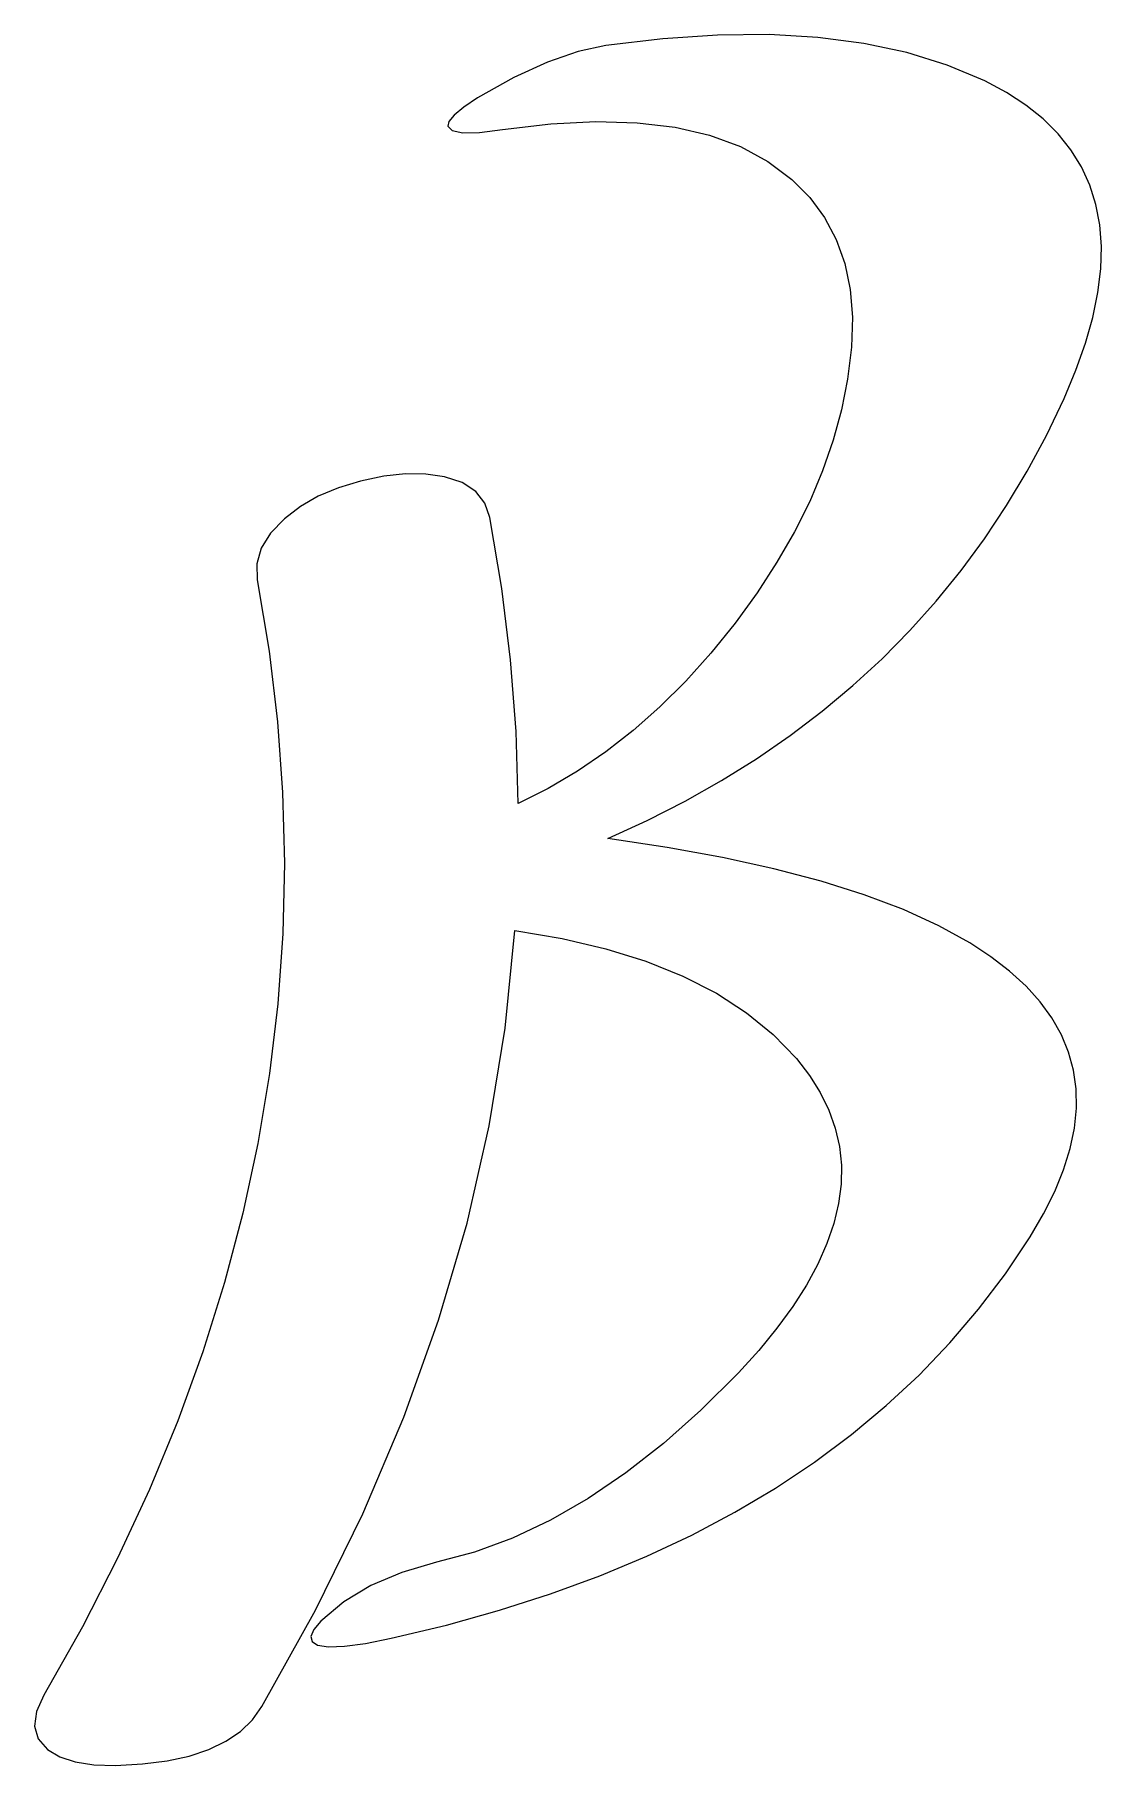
# Model space of a CAD drawing. Extents: x 0 to 13.1, y -1.4 to 19.8.
import ezdxf

# ---------------------------------------------------------------- set-up
doc = ezdxf.new("R2010")
doc.units = 0
doc.layers.get('0').update_dxf_attribs({"linetype": 'CONTINUOUS'})

msp = doc.modelspace()

# ---------------------------------------------------------------- linework, layer by layer
at = {"color": 0}
for p, q in [((7.68744, 19.7511), (6.98611, 19.6667)), ((8.35411, 19.7961), (7.68744, 19.7511)), ((8.98606, 19.8015), (8.35411, 19.7961)), ((9.58328, 19.7674), (8.98606, 19.8015)), ((10.1458, 19.6939), (9.58328, 19.7674)), ((6.64839, 19.5956), (6.27425, 19.4653)), ((6.98611, 19.6667), (6.64839, 19.5956)), ((10.6736, 19.5808), (10.1458, 19.6939)), ((11.1666, 19.4282), (10.6736, 19.5808)), ((6.27425, 19.4653), (5.86367, 19.2761)), ((11.625, 19.2361), (11.1666, 19.4282)), ((5.86367, 19.2761), (5.41667, 19.0278)), ((11.8908, 19.094), (11.625, 19.2361)), ((12.1293, 18.9385), (11.8908, 19.094)), ((5.24821, 18.9124), (5.13189, 18.816)), ((5.41667, 19.0278), (5.24821, 18.9124)), ((12.3404, 18.7693), (12.1293, 18.9385)), ((5.06765, 18.7387), (5.05556, 18.6806)), ((5.05556, 18.6806), (5.10758, 18.6258)), ((5.13189, 18.816), (5.06765, 18.7387)), ((5.72222, 18.6389), (6.31532, 18.7083)), ((6.31532, 18.7083), (6.86546, 18.7361)), ((6.86546, 18.7361), (7.37261, 18.7222)), ((7.37261, 18.7222), (7.83681, 18.6667)), ((7.83681, 18.6667), (8.25803, 18.5694)), ((12.5242, 18.5868), (12.3404, 18.7693)), ((5.10758, 18.6258), (5.23606, 18.6007)), ((5.23606, 18.6007), (5.44092, 18.605)), ((5.44092, 18.605), (5.72222, 18.6389)), ((8.25803, 18.5694), (8.63629, 18.4306)), ((12.6807, 18.3908), (12.5242, 18.5868)), ((8.63629, 18.4306), (8.97157, 18.25)), ((8.97157, 18.25), (9.26389, 18.0278)), ((12.8098, 18.1815), (12.6807, 18.3908)), ((9.26389, 18.0278), (9.4841, 17.8074)), ((12.9116, 17.9586), (12.8098, 18.1815)), ((9.4841, 17.8074), (9.66575, 17.5625)), ((12.9861, 17.7222), (12.9116, 17.9586)), ((13.0332, 17.4725), (12.9861, 17.7222)), ((9.66575, 17.5625), (9.80875, 17.2935)), ((13.0529, 17.2093), (13.0332, 17.4725)), ((9.80875, 17.2935), (9.91314, 17)), ((13.0453, 16.9325), (13.0529, 17.2093)), ((9.91314, 17), (9.97889, 16.6824)), ((13.0104, 16.6424), (13.0453, 16.9325)), ((9.97889, 16.6824), (10.006, 16.3403)), ((12.9481, 16.3388), (13.0104, 16.6424)), ((10.006, 16.3403), (9.99451, 15.974)), ((12.8585, 16.0218), (12.9481, 16.3388)), ((9.99451, 15.974), (9.94444, 15.5833)), ((12.7415, 15.6913), (12.8585, 16.0218)), ((12.5972, 15.3472), (12.7415, 15.6913)), ((9.94444, 15.5833), (9.87131, 15.2086)), ((12.3801, 14.8949), (12.5972, 15.3472)), ((9.87131, 15.2086), (9.76997, 14.8342)), ((9.76997, 14.8342), (9.6404, 14.4603)), ((12.1454, 14.4579), (12.3801, 14.8949)), ((4.53472, 14.4236), (4.2691, 14.3942)), ((4.78299, 14.4219), (4.53472, 14.4236)), ((5.01389, 14.3889), (4.78299, 14.4219)), ((9.6404, 14.4603), (9.48264, 14.0868)), ((11.8931, 14.0364), (12.1454, 14.4579)), ((3.71442, 14.2526), (3.46875, 14.1493)), ((3.98611, 14.3333), (3.71442, 14.2526)), ((4.2691, 14.3942), (3.98611, 14.3333)), ((5.23085, 14.316), (5.01389, 14.3889)), ((5.39583, 14.2083), (5.23085, 14.316)), ((5.50868, 14.066), (5.39583, 14.2083)), ((3.24908, 14.0235), (3.05556, 13.875)), ((3.46875, 14.1493), (3.24908, 14.0235)), ((5.56944, 13.8889), (5.50868, 14.066)), ((9.48264, 14.0868), (9.29665, 13.7138)), ((11.6233, 13.6302), (11.8931, 14.0364)), ((3.05556, 13.875), (2.88368, 13.6979)), ((5.7161, 13.0192), (5.56944, 13.8889)), ((2.88368, 13.6979), (2.77083, 13.5139)), ((9.29665, 13.7138), (9.08247, 13.3412)), ((11.3358, 13.2395), (11.6233, 13.6302)), ((2.77083, 13.5139), (2.71701, 13.3229)), ((2.71701, 13.3229), (2.72222, 13.125)), ((9.08247, 13.3412), (8.84006, 12.969)), ((11.0308, 12.8642), (11.3358, 13.2395)), ((2.72222, 13.125), (2.8666, 12.2546)), ((5.82286, 12.1459), (5.7161, 13.0192)), ((8.84006, 12.969), (8.56944, 12.5972)), ((10.7082, 12.5042), (11.0308, 12.8642)), ((8.56944, 12.5972), (8.27274, 12.2286)), ((10.3681, 12.1597), (10.7082, 12.5042)), ((2.8666, 12.2546), (2.97, 11.3865)), ((5.88971, 11.2692), (5.82286, 12.1459)), ((8.27274, 12.2286), (7.9661, 11.8863)), ((10.0103, 11.8306), (10.3681, 12.1597)), ((7.9661, 11.8863), (7.64947, 11.5706)), ((9.63499, 11.5169), (10.0103, 11.8306)), ((7.64947, 11.5706), (7.32286, 11.2813)), ((9.24208, 11.2186), (9.63499, 11.5169)), ((2.97, 11.3865), (3.03239, 10.5207)), ((5.91667, 10.3889), (5.88971, 11.2692)), ((7.32286, 11.2813), (6.98628, 11.0185)), ((8.8316, 10.9358), (9.24208, 11.2186)), ((6.98628, 11.0185), (6.63971, 10.7822)), ((8.40354, 10.6683), (8.8316, 10.9358)), ((6.63971, 10.7822), (6.28315, 10.5723)), ((7.9579, 10.4162), (8.40354, 10.6683)), ((3.03239, 10.5207), (3.05376, 9.65712)), ((6.28315, 10.5723), (5.91667, 10.3889)), ((7.49468, 10.1796), (7.9579, 10.4162)), ((7.01389, 9.95833), (7.49468, 10.1796)), ((7.73931, 9.85032), (7.01389, 9.95833)), ((8.41575, 9.72749), (7.73931, 9.85032)), ((3.05376, 9.65712), (3.03413, 8.79585)), ((9.04312, 9.5899), (8.41575, 9.72749)), ((9.62147, 9.43756), (9.04312, 9.5899)), ((10.1508, 9.27046), (9.62147, 9.43756)), ((10.631, 9.0886), (10.1508, 9.27046)), ((11.0622, 8.89199), (10.631, 9.0886)), ((3.03413, 8.79585), (2.97347, 7.93685)), ((5.75672, 7.63672), (5.875, 8.83333)), ((5.875, 8.83333), (6.45139, 8.73589)), ((6.45139, 8.73589), (6.98611, 8.61025)), ((11.4444, 8.68056), (11.0622, 8.89199)), ((6.98611, 8.61025), (7.47917, 8.45638)), ((11.7012, 8.51193), (11.4444, 8.68056)), ((11.9299, 8.33578), (11.7012, 8.51193)), ((7.47917, 8.45638), (7.93056, 8.27431)), ((7.93056, 8.27431), (8.34028, 8.06401)), ((12.1305, 8.15213), (11.9299, 8.33578)), ((8.34028, 8.06401), (8.70833, 7.82553)), ((12.303, 7.96099), (12.1305, 8.15213)), ((2.97347, 7.93685), (2.87181, 7.08014)), ((12.4473, 7.76237), (12.303, 7.96099)), ((5.56164, 6.44271), (5.75672, 7.63672)), ((8.70833, 7.82553), (9.03472, 7.55881)), ((12.5636, 7.55626), (12.4473, 7.76237)), ((9.03472, 7.55881), (9.31944, 7.26389)), ((12.6518, 7.34267), (12.5636, 7.55626)), ((9.31944, 7.26389), (9.47944, 7.05849)), ((12.7118, 7.12153), (12.6518, 7.34267)), ((2.87181, 7.08014), (2.72917, 6.22569)), ((9.47944, 7.05849), (9.61219, 6.84836)), ((12.7438, 6.89296), (12.7118, 7.12153)), ((9.61219, 6.84836), (9.71772, 6.63357)), ((12.7476, 6.6569), (12.7438, 6.89296)), ((9.71772, 6.63357), (9.79601, 6.41411)), ((12.7234, 6.41336), (12.7476, 6.6569)), ((5.28971, 5.25131), (5.56164, 6.44271)), ((9.79601, 6.41411), (9.84706, 6.19)), ((12.671, 6.16233), (12.7234, 6.41336)), ((2.72917, 6.22569), (2.54546, 5.37358)), ((9.84706, 6.19), (9.87088, 5.96121)), ((12.5906, 5.90381), (12.671, 6.16233)), ((9.87088, 5.96121), (9.86746, 5.72775)), ((9.86746, 5.72775), (9.83681, 5.48964)), ((12.482, 5.63781), (12.5906, 5.90381)), ((12.3453, 5.36431), (12.482, 5.63781)), ((2.54546, 5.37358), (2.32075, 4.52371)), ((9.83681, 5.48964), (9.77892, 5.24685)), ((12.1806, 5.08333), (12.3453, 5.36431)), ((4.94097, 4.0625), (5.28971, 5.25131)), ((9.77892, 5.24685), (9.69379, 4.9994)), ((9.69379, 4.9994), (9.58143, 4.74729)), ((11.8782, 4.63124), (12.1806, 5.08333)), ((9.58143, 4.74729), (9.44185, 4.4905)), ((2.32075, 4.52371), (2.05501, 3.67611)), ((9.44185, 4.4905), (9.27501, 4.22906)), ((11.551, 4.1984), (11.8782, 4.63124)), ((4.51535, 2.87631), (4.94097, 4.0625)), ((9.27501, 4.22906), (9.08094, 3.96294)), ((11.1989, 3.78489), (11.551, 4.1984)), ((9.08094, 3.96294), (8.85965, 3.69217)), ((2.05501, 3.67611), (1.74826, 2.83078)), ((8.85965, 3.69217), (8.61111, 3.41667)), ((10.8221, 3.39068), (11.1989, 3.78489)), ((8.61111, 3.41667), (8.15229, 2.96115)), ((10.4203, 3.01579), (10.8221, 3.39068)), ((9.99371, 2.66021), (10.4203, 3.01579)), ((1.74826, 2.83078), (1.4005, 1.98774)), ((4.01297, 1.69271), (4.51535, 2.87631)), ((8.15229, 2.96115), (7.69265, 2.55296)), ((7.69265, 2.55296), (7.23215, 2.19206)), ((9.54226, 2.32394), (9.99371, 2.66021)), ((7.23215, 2.19206), (6.77078, 1.87847)), ((9.06597, 2.007), (9.54226, 2.32394)), ((1.4005, 1.98774), (1.01172, 1.14697)), ((8.56483, 1.70936), (9.06597, 2.007)), ((6.77078, 1.87847), (6.30854, 1.61219)), ((8.03885, 1.43104), (8.56483, 1.70936)), ((3.43375, 0.511719), (4.01297, 1.69271)), ((6.30854, 1.61219), (5.84543, 1.39324)), ((5.84543, 1.39324), (5.38146, 1.22157)), ((7.48801, 1.17204), (8.03885, 1.43104)), ((1.01172, 1.14697), (0.581922, 0.308485)), ((4.91667, 1.09722), (4.48958, 0.974012)), ((5.38146, 1.22157), (4.91667, 1.09722)), ((6.91233, 0.932346), (7.48801, 1.17204)), ((4.48958, 0.974012), (4.11111, 0.812554)), ((6.31179, 0.711968), (6.91233, 0.932346)), ((4.11111, 0.812554), (3.78125, 0.612901)), ((5.68642, 0.510906), (6.31179, 0.711968)), ((2.77778, -0.666667), (3.43375, 0.511719)), ((3.78125, 0.612901), (3.5, 0.375)), ((5.03618, 0.329156), (5.68642, 0.510906)), ((0.581922, 0.308485), (0.111111, -0.527778)), ((3.41401, 0.273438), (3.37842, 0.190972)), ((3.5, 0.375), (3.41401, 0.273438)), ((4.36111, 0.166667), (5.03618, 0.329156)), ((3.37842, 0.190972), (3.39318, 0.127604)), ((3.39318, 0.127604), (3.45833, 0.083333)), ((3.45833, 0.083333), (3.59289, 0.062554)), ((3.59289, 0.062554), (3.78819, 0.069499)), ((3.78819, 0.069499), (4.04428, 0.104221)), ((4.04428, 0.104221), (4.36111, 0.166667)), ((0.111111, -0.527778), (0.019965, -0.730903)), ((0.019965, -0.730903), (-0.003472, -0.909722)), ((2.51476, -0.972168), (2.66168, -0.829807)), ((2.66168, -0.829807), (2.77778, -0.666667)), ((-0.003472, -0.909722), (0.040799, -1.06424)), ((2.33703, -1.0937), (2.51476, -0.972168)), ((0.040799, -1.06424), (0.152778, -1.19444)), ((0.152778, -1.19444), (0.303819, -1.28472)), ((1.88911, -1.27431), (2.12847, -1.19444)), ((2.12847, -1.19444), (2.33703, -1.0937)), ((0.303819, -1.28472), (0.493056, -1.34722)), ((0.493056, -1.34722), (0.720486, -1.38194)), ((0.720486, -1.38194), (0.986111, -1.38889)), ((0.986111, -1.38889), (1.31793, -1.37153)), ((1.31793, -1.37153), (1.61893, -1.33333)), ((1.61893, -1.33333), (1.88911, -1.27431))]:
    msp.add_line(p, q, dxfattribs=at)

doc.saveas('drawing.dxf')
